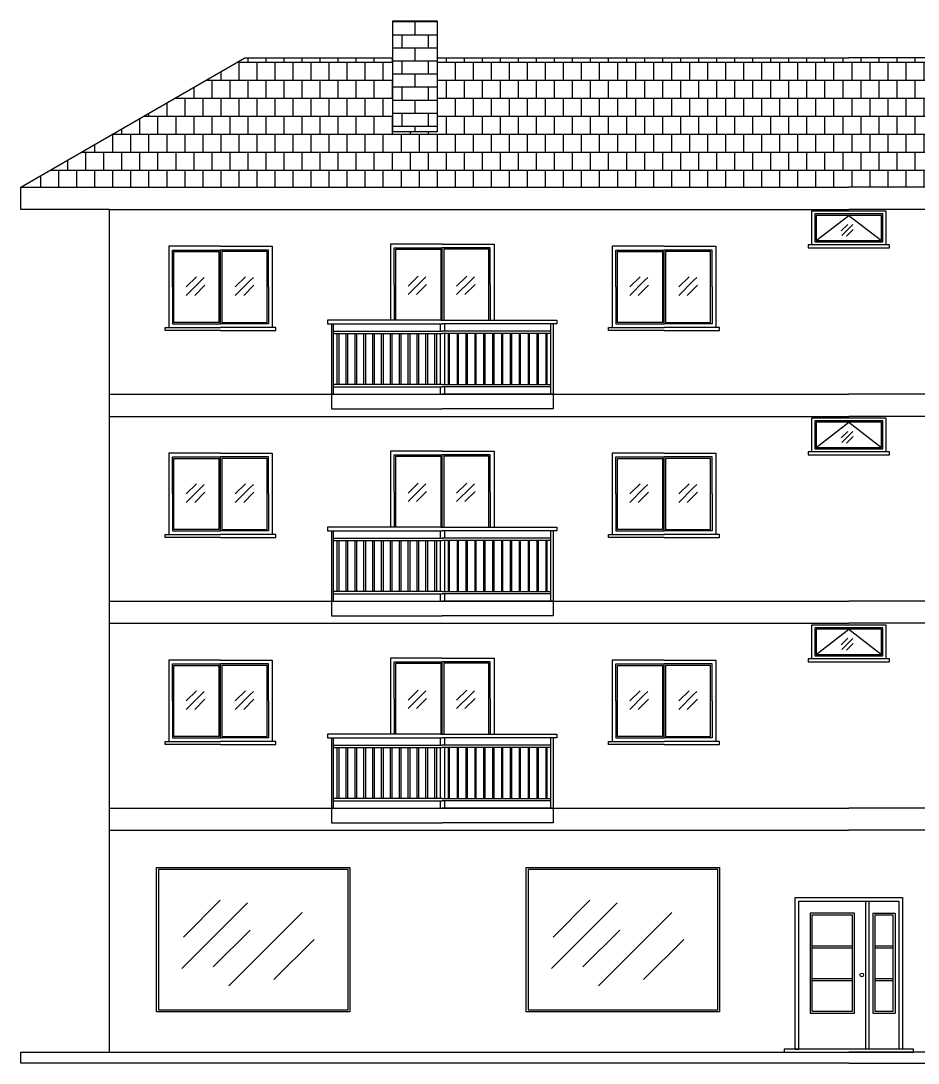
# Model space of a CAD drawing. Header units: millimetres. Extents: x -905 to 1335, y 182 to 1592.
# Drawn here: x -905 to 309, y 182 to 1592 of the extents above; entities that cross this region are included whole.
import ezdxf

# ---------------------------------------------------------------- set-up
doc = ezdxf.new("R2010")
doc.units = ezdxf.units.MM

msp = doc.modelspace()

# ---------------------------------------------------------------- hatches: boundary and pattern name
h = msp.add_hatch()
h.set_pattern_fill('AR-B816', color=256, scale=0.087)
h.paths.add_polyline_path([(-341.7, 1542.1), (-341.7, 1592.1), (-401.7, 1592.1), (-401.7, 1542.1), (-401.7, 1442.1), (-341.7, 1442.1)])
h.paths.add_polyline_path([(832.1, 1592.1), (772.1, 1592.1), (772.1, 1542.1), (772.1, 1442.1), (832.1, 1442.1), (832.1, 1542.1)])
h = msp.add_hatch()
h.set_pattern_fill('AR-B88', color=256, scale=0.12)
h.paths.add_polyline_path([(1032.1, 1542.1), (832.1, 1542.1), (832.1, 1442.1), (772.1, 1442.1), (772.1, 1542.1), (215.2, 1542.1), (-341.7, 1542.1), (-341.7, 1442.1), (-401.7, 1442.1), (-401.7, 1542.1), (-601.7, 1542.1), (-904.8, 1367.1), (215.2, 1367.1), (1335.2, 1367.1)])

# ---------------------------------------------------------------- linework, layer by layer
for p, q in [((-401.7, 1542.1), (-401.7, 1592.1)), ((-401.7, 1592.1), (-341.7, 1592.1)), ((-341.7, 1592.1), (-341.7, 1542.1)), ((-904.8, 1367.1), (-601.7, 1542.1)), ((-601.7, 1542.1), (-401.7, 1542.1)), ((-401.7, 1442.1), (-401.7, 1542.1)), ((-341.7, 1542.1), (-341.7, 1442.1)), ((-341.7, 1542.1), (215.2, 1542.1)), ((772.1, 1542.1), (215.2, 1542.1)), ((-341.7, 1442.1), (-401.7, 1442.1)), ((-904.8, 1337.1), (-904.8, 1367.1)), ((-904.8, 1367.1), (215.2, 1367.1)), ((1335.2, 1367.1), (215.2, 1367.1)), ((-784.8, 1337.1), (-904.8, 1337.1)), ((-784.8, 1087.1), (-784.8, 1337.1)), ((-784.8, 1337.1), (215.2, 1337.1)), ((165.2, 1335), (265.2, 1335)), ((165.2, 1289), (165.2, 1335)), ((215.2, 1331), (169.2, 1331)), ((169.2, 1331), (169.2, 1293)), ((215.2, 1329), (171.2, 1329)), ((171.2, 1329), (171.2, 1295)), ((171.2, 1295), (215.2, 1329)), ((1215.2, 1337.1), (215.2, 1337.1)), ((261.2, 1331), (215.2, 1331)), ((259.2, 1329), (215.2, 1329)), ((215.2, 1329), (259.2, 1295)), ((259.2, 1295), (259.2, 1329)), ((261.2, 1293), (261.2, 1331)), ((265.2, 1335), (265.2, 1289)), ((205, 1308), (213.8, 1316.8)), ((217.4, 1313.3), (205.9, 1301.8)), ((217.4, 1313.3), (220.7, 1316.6)), ((220.9, 1309.7), (212.1, 1300.9)), ((-634.8, 1287.1), (-704.8, 1287.1)), ((-704.8, 1287.1), (-704.8, 1177.1)), ((-634.8, 1287.1), (-564.8, 1287.1)), ((-564.8, 1287.1), (-564.8, 1177.1)), ((-334.8, 1290.1), (-404.8, 1290.1)), ((-404.8, 1290.1), (-404.8, 1187.1)), ((-399.8, 1235.1), (-399.8, 1285.1)), ((-399.8, 1285.1), (-334.8, 1285.1)), ((-397.8, 1235.1), (-397.8, 1283.1)), ((-397.8, 1283.1), (-336.8, 1283.1)), ((-336.8, 1283.1), (-336.8, 1187.1)), ((-334.8, 1290.1), (-264.8, 1290.1)), ((-334.8, 1187.1), (-334.8, 1285.1)), ((-334.8, 1187.1), (-334.8, 1285.1)), ((-334.8, 1187.1), (-334.8, 1285.1)), ((-269.8, 1285.1), (-334.8, 1285.1)), ((-334.8, 1187.1), (-334.8, 1285.1)), ((-271.8, 1283.1), (-332.8, 1283.1)), ((-332.8, 1283.1), (-332.8, 1187.1)), ((-271.8, 1235.1), (-271.8, 1283.1)), ((-269.8, 1235.1), (-269.8, 1285.1)), ((-264.8, 1290.1), (-264.8, 1187.1)), ((-34.8, 1287.1), (-104.8, 1287.1)), ((-104.8, 1287.1), (-104.8, 1177.1)), ((-34.8, 1287.1), (35.2, 1287.1)), ((35.2, 1287.1), (35.2, 1177.1)), ((165.2, 1289), (160.2, 1289)), ((160.2, 1289), (160.2, 1285)), ((160.2, 1285), (270.2, 1285)), ((265.2, 1289), (165.2, 1289)), ((169.2, 1293), (261.2, 1293)), ((171.2, 1295), (259.2, 1295)), ((270.2, 1289), (265.2, 1289)), ((270.2, 1285), (270.2, 1289)), ((-699.8, 1232.1), (-699.8, 1282.1)), ((-699.8, 1282.1), (-634.8, 1282.1)), ((-697.8, 1232.1), (-697.8, 1280.1)), ((-697.8, 1280.1), (-636.8, 1280.1)), ((-636.8, 1280.1), (-636.8, 1184.1)), ((-634.8, 1182.1), (-634.8, 1282.1)), ((-634.8, 1182.1), (-634.8, 1282.1)), ((-569.8, 1282.1), (-634.8, 1282.1)), ((-571.8, 1280.1), (-632.8, 1280.1)), ((-632.8, 1280.1), (-632.8, 1184.1)), ((-571.8, 1232.1), (-571.8, 1280.1)), ((-569.8, 1232.1), (-569.8, 1282.1)), ((-99.8, 1232.1), (-99.8, 1282.1)), ((-99.8, 1282.1), (-34.8, 1282.1)), ((-97.8, 1232.1), (-97.8, 1280.1)), ((-97.8, 1280.1), (-36.8, 1280.1)), ((-36.8, 1280.1), (-36.8, 1184.1)), ((-34.8, 1182.1), (-34.8, 1282.1)), ((-34.8, 1182.1), (-34.8, 1282.1)), ((30.2, 1282.1), (-34.8, 1282.1)), ((28.2, 1280.1), (-32.8, 1280.1)), ((-32.8, 1280.1), (-32.8, 1184.1)), ((28.2, 1232.1), (28.2, 1280.1)), ((30.2, 1232.1), (30.2, 1282.1)), ((-681, 1232.1), (-667.2, 1245.9)), ((-661.5, 1240.2), (-656.7, 1245.1)), ((-614.7, 1232.1), (-600.8, 1245.9)), ((-595.2, 1240.2), (-590.3, 1245.1)), ((-381.1, 1233), (-367.3, 1246.9)), ((-361.6, 1241.2), (-381.1, 1221.7)), ((-361.6, 1241.2), (-356.8, 1246)), ((-315.4, 1233), (-301.6, 1246.9)), ((-295.9, 1241.2), (-315.4, 1221.7)), ((-295.9, 1241.2), (-291.1, 1246)), ((-81, 1232.1), (-67.2, 1245.9)), ((-61.5, 1240.2), (-56.7, 1245.1)), ((-14.7, 1232.1), (-0.8, 1245.9)), ((4.8, 1240.2), (9.7, 1245.1)), ((-699.8, 1232.1), (-699.8, 1182.1)), ((-697.8, 1184.1), (-697.8, 1232.1)), ((-661.5, 1240.2), (-681, 1220.7)), ((-655.8, 1234.6), (-669.7, 1220.7)), ((-595.2, 1240.2), (-614.7, 1220.7)), ((-589.5, 1234.6), (-603.4, 1220.7)), ((-571.8, 1184.1), (-571.8, 1232.1)), ((-569.8, 1232.1), (-569.8, 1182.1)), ((-399.8, 1235.1), (-399.8, 1187.1)), ((-397.8, 1187.1), (-397.8, 1235.1)), ((-355.9, 1235.5), (-369.8, 1221.7)), ((-290.2, 1235.5), (-304.1, 1221.7)), ((-271.8, 1187.1), (-271.8, 1235.1)), ((-269.8, 1235.1), (-269.8, 1187.1)), ((-99.8, 1232.1), (-99.8, 1182.1)), ((-97.8, 1184.1), (-97.8, 1232.1)), ((-61.5, 1240.2), (-81, 1220.7)), ((-55.8, 1234.6), (-69.7, 1220.7)), ((4.8, 1240.2), (-14.7, 1220.7)), ((10.5, 1234.6), (-3.4, 1220.7)), ((28.2, 1184.1), (28.2, 1232.1)), ((30.2, 1232.1), (30.2, 1182.1)), ((-339.8, 1187.1), (-489.8, 1187.1)), ((-489.8, 1187.1), (-489.8, 1182.1)), ((-336.8, 1187.1), (-397.8, 1187.1)), ((-336.8, 1187.1), (-332.8, 1187.1)), ((-332.8, 1187.1), (-271.8, 1187.1)), ((-329.8, 1187.1), (-179.8, 1187.1)), ((-179.8, 1187.1), (-179.8, 1182.1)), ((-709.8, 1173.1), (-709.8, 1177.1)), ((-709.8, 1177.1), (-634.8, 1177.1)), ((-634.8, 1173.1), (-709.8, 1173.1)), ((-699.8, 1182.1), (-634.8, 1182.1)), ((-636.8, 1184.1), (-697.8, 1184.1)), ((-569.8, 1182.1), (-634.8, 1182.1)), ((-559.8, 1177.1), (-634.8, 1177.1)), ((-634.8, 1173.1), (-559.8, 1173.1)), ((-632.8, 1184.1), (-571.8, 1184.1)), ((-559.8, 1173.1), (-559.8, 1177.1)), ((-489.8, 1182.1), (-334.8, 1182.1)), ((-484.8, 1182.1), (-484.8, 1087.1)), ((-481.8, 1087.1), (-481.8, 1182.1)), ((-481.8, 1172.1), (-334.8, 1172.1)), ((-337.8, 1182.1), (-337.8, 1172.1)), ((-179.8, 1182.1), (-334.8, 1182.1)), ((-187.8, 1172.1), (-334.8, 1172.1)), ((-331.8, 1182.1), (-331.8, 1172.1)), ((-187.8, 1087.1), (-187.8, 1182.1)), ((-184.8, 1182.1), (-184.8, 1087.1)), ((-109.8, 1173.1), (-109.8, 1177.1)), ((-109.8, 1177.1), (-34.8, 1177.1)), ((-34.8, 1173.1), (-109.8, 1173.1)), ((-99.8, 1182.1), (-34.8, 1182.1)), ((-36.8, 1184.1), (-97.8, 1184.1)), ((30.2, 1182.1), (-34.8, 1182.1)), ((40.2, 1177.1), (-34.8, 1177.1)), ((-34.8, 1173.1), (40.2, 1173.1)), ((-32.8, 1184.1), (28.2, 1184.1)), ((40.2, 1173.1), (40.2, 1177.1)), ((-481.8, 1169.1), (-334.8, 1169.1)), ((-476.8, 1100.1), (-476.8, 1169.1)), ((-474.8, 1169.1), (-474.8, 1100.1)), ((-464.8, 1100.1), (-464.8, 1169.1)), ((-462.8, 1169.1), (-462.8, 1100.1)), ((-452.8, 1100.1), (-452.8, 1169.1)), ((-450.8, 1169.1), (-450.8, 1100.1)), ((-440.8, 1100.1), (-440.8, 1169.1)), ((-438.8, 1169.1), (-438.8, 1100.1)), ((-428.8, 1100.1), (-428.8, 1169.1)), ((-426.8, 1169.1), (-426.8, 1100.1)), ((-416.8, 1100.1), (-416.8, 1169.1)), ((-414.8, 1169.1), (-414.8, 1100.1)), ((-404.8, 1100.1), (-404.8, 1169.1)), ((-402.8, 1169.1), (-402.8, 1100.1)), ((-392.8, 1100.1), (-392.8, 1169.1)), ((-390.8, 1169.1), (-390.8, 1100.1)), ((-380.8, 1100.1), (-380.8, 1169.1)), ((-378.8, 1169.1), (-378.8, 1100.1)), ((-368.8, 1100.1), (-368.8, 1169.1)), ((-366.8, 1169.1), (-366.8, 1100.1)), ((-356.8, 1100.1), (-356.8, 1169.1)), ((-354.8, 1169.1), (-354.8, 1100.1)), ((-344.8, 1100.1), (-344.8, 1169.1)), ((-342.8, 1169.1), (-342.8, 1100.1)), ((-342.8, 1169.1), (-342.8, 1100.1)), ((-337.8, 1169.1), (-337.8, 1100.1)), ((-187.8, 1169.1), (-334.8, 1169.1)), ((-331.8, 1169.1), (-331.8, 1100.1)), ((-326.8, 1169.1), (-326.8, 1100.1)), ((-326.8, 1169.1), (-326.8, 1100.1)), ((-324.8, 1100.1), (-324.8, 1169.1)), ((-314.8, 1169.1), (-314.8, 1100.1)), ((-312.8, 1100.1), (-312.8, 1169.1)), ((-302.8, 1169.1), (-302.8, 1100.1)), ((-300.8, 1100.1), (-300.8, 1169.1)), ((-290.8, 1169.1), (-290.8, 1100.1)), ((-288.8, 1100.1), (-288.8, 1169.1)), ((-278.8, 1169.1), (-278.8, 1100.1)), ((-276.8, 1100.1), (-276.8, 1169.1)), ((-266.8, 1169.1), (-266.8, 1100.1)), ((-264.8, 1100.1), (-264.8, 1169.1)), ((-254.8, 1169.1), (-254.8, 1100.1)), ((-252.8, 1100.1), (-252.8, 1169.1)), ((-242.8, 1169.1), (-242.8, 1100.1)), ((-240.8, 1100.1), (-240.8, 1169.1)), ((-230.8, 1169.1), (-230.8, 1100.1)), ((-228.8, 1100.1), (-228.8, 1169.1)), ((-218.8, 1169.1), (-218.8, 1100.1)), ((-216.8, 1100.1), (-216.8, 1169.1)), ((-206.8, 1169.1), (-206.8, 1100.1)), ((-204.8, 1100.1), (-204.8, 1169.1)), ((-194.8, 1169.1), (-194.8, 1100.1)), ((-192.8, 1100.1), (-192.8, 1169.1)), ((-334.8, 1100.1), (-481.8, 1100.1)), ((-334.8, 1100.1), (-187.8, 1100.1)), ((-784.8, 1057.1), (-784.8, 1087.1)), ((-784.8, 1087.1), (215.2, 1087.1)), ((-784.8, 1087.1), (215.2, 1087.1)), ((-634.8, 1087.1), (-334.8, 1087.1)), ((-484.8, 1087.1), (-481.8, 1087.1)), ((-484.8, 1087.1), (-484.8, 1067.1)), ((-481.8, 1097.1), (-334.8, 1097.1)), ((-481.8, 1087.1), (-334.8, 1087.1)), ((-337.8, 1097.1), (-337.8, 1087.1)), ((-187.8, 1097.1), (-334.8, 1097.1)), ((-187.8, 1087.1), (-334.8, 1087.1)), ((-331.8, 1097.1), (-331.8, 1087.1)), ((-184.8, 1087.1), (-187.8, 1087.1)), ((-184.8, 1087.1), (-184.8, 1067.1)), ((1215.2, 1087.1), (215.2, 1087.1)), ((-484.8, 1067.1), (-334.8, 1067.1)), ((-184.8, 1067.1), (-334.8, 1067.1)), ((-784.8, 807.1), (-784.8, 1057.1)), ((-784.8, 1057.1), (215.2, 1057.1)), ((165.2, 1055), (265.2, 1055)), ((165.2, 1009), (165.2, 1055)), ((215.2, 1051), (169.2, 1051)), ((169.2, 1051), (169.2, 1013)), ((215.2, 1049), (171.2, 1049)), ((171.2, 1049), (171.2, 1015)), ((171.2, 1015), (215.2, 1049)), ((1215.2, 1057.1), (215.2, 1057.1)), ((261.2, 1051), (215.2, 1051)), ((259.2, 1049), (215.2, 1049)), ((215.2, 1049), (259.2, 1015)), ((259.2, 1015), (259.2, 1049)), ((261.2, 1013), (261.2, 1051)), ((265.2, 1055), (265.2, 1009)), ((205, 1028), (213.8, 1036.8)), ((217.4, 1033.3), (205.9, 1021.8)), ((220.9, 1029.7), (212.1, 1020.9)), ((217.4, 1033.3), (220.7, 1036.6)), ((-634.8, 1007.1), (-704.8, 1007.1)), ((-704.8, 1007.1), (-704.8, 897.1)), ((-699.8, 952.1), (-699.8, 1002.1)), ((-699.8, 1002.1), (-634.8, 1002.1)), ((-634.8, 1007.1), (-564.8, 1007.1)), ((-634.8, 902.1), (-634.8, 1002.1)), ((-634.8, 902.1), (-634.8, 1002.1)), ((-569.8, 1002.1), (-634.8, 1002.1)), ((-569.8, 952.1), (-569.8, 1002.1)), ((-564.8, 1007.1), (-564.8, 897.1)), ((-334.8, 1010.1), (-404.8, 1010.1)), ((-404.8, 1010.1), (-404.8, 907.1)), ((-399.8, 955.1), (-399.8, 1005.1)), ((-399.8, 1005.1), (-334.8, 1005.1)), ((-397.8, 955.1), (-397.8, 1003.1)), ((-397.8, 1003.1), (-336.8, 1003.1)), ((-336.8, 1003.1), (-336.8, 907.1)), ((-334.8, 1010.1), (-264.8, 1010.1)), ((-334.8, 907.1), (-334.8, 1005.1)), ((-334.8, 907.1), (-334.8, 1005.1)), ((-334.8, 907.1), (-334.8, 1005.1)), ((-269.8, 1005.1), (-334.8, 1005.1)), ((-334.8, 907.1), (-334.8, 1005.1)), ((-271.8, 1003.1), (-332.8, 1003.1)), ((-332.8, 1003.1), (-332.8, 907.1)), ((-271.8, 955.1), (-271.8, 1003.1)), ((-269.8, 955.1), (-269.8, 1005.1)), ((-264.8, 1010.1), (-264.8, 907.1)), ((-34.8, 1007.1), (-104.8, 1007.1)), ((-104.8, 1007.1), (-104.8, 897.1)), ((-99.8, 952.1), (-99.8, 1002.1)), ((-99.8, 1002.1), (-34.8, 1002.1)), ((-34.8, 1007.1), (35.2, 1007.1)), ((-34.8, 902.1), (-34.8, 1002.1)), ((-34.8, 902.1), (-34.8, 1002.1)), ((30.2, 1002.1), (-34.8, 1002.1)), ((30.2, 952.1), (30.2, 1002.1)), ((35.2, 1007.1), (35.2, 897.1)), ((165.2, 1009), (160.2, 1009)), ((160.2, 1009), (160.2, 1005)), ((160.2, 1005), (270.2, 1005)), ((265.2, 1009), (165.2, 1009)), ((169.2, 1013), (261.2, 1013)), ((171.2, 1015), (259.2, 1015)), ((270.2, 1009), (265.2, 1009)), ((270.2, 1005), (270.2, 1009)), ((-697.8, 952.1), (-697.8, 1000.1)), ((-697.8, 1000.1), (-636.8, 1000.1)), ((-636.8, 1000.1), (-636.8, 904.1)), ((-571.8, 1000.1), (-632.8, 1000.1)), ((-632.8, 1000.1), (-632.8, 904.1)), ((-571.8, 952.1), (-571.8, 1000.1)), ((-97.8, 952.1), (-97.8, 1000.1)), ((-97.8, 1000.1), (-36.8, 1000.1)), ((-36.8, 1000.1), (-36.8, 904.1)), ((28.2, 1000.1), (-32.8, 1000.1)), ((-32.8, 1000.1), (-32.8, 904.1)), ((28.2, 952.1), (28.2, 1000.1)), ((-681, 952.1), (-667.2, 965.9)), ((-661.5, 960.2), (-681, 940.7)), ((-661.5, 960.2), (-656.7, 965.1)), ((-614.7, 952.1), (-600.8, 965.9)), ((-595.2, 960.2), (-614.7, 940.7)), ((-595.2, 960.2), (-590.3, 965.1)), ((-381.1, 953), (-367.3, 966.9)), ((-361.6, 961.2), (-381.1, 941.7)), ((-361.6, 961.2), (-356.8, 966)), ((-315.4, 953), (-301.6, 966.9)), ((-295.9, 961.2), (-315.4, 941.7)), ((-295.9, 961.2), (-291.1, 966)), ((-81, 952.1), (-67.2, 965.9)), ((-61.5, 960.2), (-81, 940.7)), ((-61.5, 960.2), (-56.7, 965.1)), ((-14.7, 952.1), (-0.8, 965.9)), ((4.8, 960.2), (-14.7, 940.7)), ((4.8, 960.2), (9.7, 965.1)), ((-699.8, 952.1), (-699.8, 902.1)), ((-697.8, 904.1), (-697.8, 952.1)), ((-655.8, 954.6), (-669.7, 940.7)), ((-589.5, 954.6), (-603.4, 940.7)), ((-571.8, 904.1), (-571.8, 952.1)), ((-569.8, 952.1), (-569.8, 902.1)), ((-399.8, 955.1), (-399.8, 907.1)), ((-397.8, 907.1), (-397.8, 955.1)), ((-355.9, 955.5), (-369.8, 941.7)), ((-290.2, 955.5), (-304.1, 941.7)), ((-271.8, 907.1), (-271.8, 955.1)), ((-269.8, 955.1), (-269.8, 907.1)), ((-99.8, 952.1), (-99.8, 902.1)), ((-97.8, 904.1), (-97.8, 952.1)), ((-55.8, 954.6), (-69.7, 940.7)), ((10.5, 954.6), (-3.4, 940.7)), ((28.2, 904.1), (28.2, 952.1)), ((30.2, 952.1), (30.2, 902.1)), ((-636.8, 904.1), (-697.8, 904.1)), ((-632.8, 904.1), (-571.8, 904.1)), ((-339.8, 907.1), (-489.8, 907.1)), ((-489.8, 907.1), (-489.8, 902.1)), ((-336.8, 907.1), (-397.8, 907.1)), ((-336.8, 907.1), (-332.8, 907.1)), ((-332.8, 907.1), (-271.8, 907.1)), ((-329.8, 907.1), (-179.8, 907.1)), ((-179.8, 907.1), (-179.8, 902.1)), ((-36.8, 904.1), (-97.8, 904.1)), ((-32.8, 904.1), (28.2, 904.1)), ((-709.8, 893.1), (-709.8, 897.1)), ((-709.8, 897.1), (-634.8, 897.1)), ((-634.8, 893.1), (-709.8, 893.1)), ((-699.8, 902.1), (-634.8, 902.1)), ((-569.8, 902.1), (-634.8, 902.1)), ((-559.8, 897.1), (-634.8, 897.1)), ((-634.8, 893.1), (-559.8, 893.1)), ((-559.8, 893.1), (-559.8, 897.1)), ((-489.8, 902.1), (-334.8, 902.1)), ((-484.8, 902.1), (-484.8, 807.1)), ((-481.8, 807.1), (-481.8, 902.1)), ((-481.8, 892.1), (-334.8, 892.1)), ((-481.8, 889.1), (-334.8, 889.1)), ((-476.8, 820.1), (-476.8, 889.1)), ((-474.8, 889.1), (-474.8, 820.1)), ((-464.8, 820.1), (-464.8, 889.1)), ((-462.8, 889.1), (-462.8, 820.1)), ((-452.8, 820.1), (-452.8, 889.1)), ((-450.8, 889.1), (-450.8, 820.1)), ((-440.8, 820.1), (-440.8, 889.1)), ((-438.8, 889.1), (-438.8, 820.1)), ((-428.8, 820.1), (-428.8, 889.1)), ((-426.8, 889.1), (-426.8, 820.1)), ((-416.8, 820.1), (-416.8, 889.1)), ((-414.8, 889.1), (-414.8, 820.1)), ((-404.8, 820.1), (-404.8, 889.1)), ((-402.8, 889.1), (-402.8, 820.1)), ((-392.8, 820.1), (-392.8, 889.1)), ((-390.8, 889.1), (-390.8, 820.1)), ((-380.8, 820.1), (-380.8, 889.1)), ((-378.8, 889.1), (-378.8, 820.1)), ((-368.8, 820.1), (-368.8, 889.1)), ((-366.8, 889.1), (-366.8, 820.1)), ((-356.8, 820.1), (-356.8, 889.1)), ((-354.8, 889.1), (-354.8, 820.1)), ((-344.8, 820.1), (-344.8, 889.1)), ((-342.8, 889.1), (-342.8, 820.1)), ((-342.8, 889.1), (-342.8, 820.1)), ((-337.8, 902.1), (-337.8, 892.1)), ((-337.8, 889.1), (-337.8, 820.1)), ((-179.8, 902.1), (-334.8, 902.1)), ((-187.8, 892.1), (-334.8, 892.1)), ((-187.8, 889.1), (-334.8, 889.1)), ((-331.8, 902.1), (-331.8, 892.1)), ((-331.8, 889.1), (-331.8, 820.1)), ((-326.8, 889.1), (-326.8, 820.1)), ((-326.8, 889.1), (-326.8, 820.1)), ((-324.8, 820.1), (-324.8, 889.1)), ((-314.8, 889.1), (-314.8, 820.1)), ((-312.8, 820.1), (-312.8, 889.1)), ((-302.8, 889.1), (-302.8, 820.1)), ((-300.8, 820.1), (-300.8, 889.1)), ((-290.8, 889.1), (-290.8, 820.1)), ((-288.8, 820.1), (-288.8, 889.1)), ((-278.8, 889.1), (-278.8, 820.1)), ((-276.8, 820.1), (-276.8, 889.1)), ((-266.8, 889.1), (-266.8, 820.1)), ((-264.8, 820.1), (-264.8, 889.1)), ((-254.8, 889.1), (-254.8, 820.1)), ((-252.8, 820.1), (-252.8, 889.1)), ((-242.8, 889.1), (-242.8, 820.1)), ((-240.8, 820.1), (-240.8, 889.1)), ((-230.8, 889.1), (-230.8, 820.1)), ((-228.8, 820.1), (-228.8, 889.1)), ((-218.8, 889.1), (-218.8, 820.1)), ((-216.8, 820.1), (-216.8, 889.1)), ((-206.8, 889.1), (-206.8, 820.1)), ((-204.8, 820.1), (-204.8, 889.1)), ((-194.8, 889.1), (-194.8, 820.1)), ((-192.8, 820.1), (-192.8, 889.1)), ((-187.8, 807.1), (-187.8, 902.1)), ((-184.8, 902.1), (-184.8, 807.1)), ((-109.8, 893.1), (-109.8, 897.1)), ((-109.8, 897.1), (-34.8, 897.1)), ((-34.8, 893.1), (-109.8, 893.1)), ((-99.8, 902.1), (-34.8, 902.1)), ((30.2, 902.1), (-34.8, 902.1)), ((40.2, 897.1), (-34.8, 897.1)), ((-34.8, 893.1), (40.2, 893.1)), ((40.2, 893.1), (40.2, 897.1)), ((-334.8, 820.1), (-481.8, 820.1)), ((-334.8, 820.1), (-187.8, 820.1)), ((-784.8, 777.1), (-784.8, 807.1)), ((-784.8, 807.1), (215.2, 807.1)), ((-784.8, 807.1), (215.2, 807.1)), ((-634.8, 807.1), (-334.8, 807.1)), ((-484.8, 807.1), (-481.8, 807.1)), ((-484.8, 807.1), (-484.8, 787.1)), ((-481.8, 817.1), (-334.8, 817.1)), ((-481.8, 807.1), (-334.8, 807.1)), ((-337.8, 817.1), (-337.8, 807.1)), ((-187.8, 817.1), (-334.8, 817.1)), ((-187.8, 807.1), (-334.8, 807.1)), ((-331.8, 817.1), (-331.8, 807.1)), ((-184.8, 807.1), (-187.8, 807.1)), ((-184.8, 807.1), (-184.8, 787.1)), ((1215.2, 807.1), (215.2, 807.1)), ((-784.8, 527.1), (-784.8, 777.1)), ((-784.8, 777.1), (215.2, 777.1)), ((-484.8, 787.1), (-334.8, 787.1)), ((-184.8, 787.1), (-334.8, 787.1)), ((1215.2, 777.1), (215.2, 777.1)), ((165.2, 775), (265.2, 775)), ((165.2, 729), (165.2, 775)), ((215.2, 771), (169.2, 771)), ((169.2, 771), (169.2, 733)), ((215.2, 769), (171.2, 769)), ((171.2, 769), (171.2, 735)), ((171.2, 735), (215.2, 769)), ((261.2, 771), (215.2, 771)), ((259.2, 769), (215.2, 769)), ((215.2, 769), (259.2, 735)), ((259.2, 735), (259.2, 769)), ((261.2, 733), (261.2, 771)), ((265.2, 775), (265.2, 729)), ((205, 748), (213.8, 756.8)), ((217.4, 753.3), (205.9, 741.8)), ((220.9, 749.7), (212.1, 740.9)), ((217.4, 753.3), (220.7, 756.6)), ((171.2, 735), (259.2, 735)), ((-634.8, 727.1), (-704.8, 727.1)), ((-704.8, 727.1), (-704.8, 617.1)), ((-699.8, 672.1), (-699.8, 722.1)), ((-699.8, 722.1), (-634.8, 722.1)), ((-697.8, 672.1), (-697.8, 720.1)), ((-697.8, 720.1), (-636.8, 720.1)), ((-636.8, 720.1), (-636.8, 624.1)), ((-634.8, 727.1), (-564.8, 727.1)), ((-634.8, 622.1), (-634.8, 722.1)), ((-634.8, 622.1), (-634.8, 722.1)), ((-569.8, 722.1), (-634.8, 722.1)), ((-571.8, 720.1), (-632.8, 720.1)), ((-632.8, 720.1), (-632.8, 624.1)), ((-571.8, 672.1), (-571.8, 720.1)), ((-569.8, 672.1), (-569.8, 722.1)), ((-564.8, 727.1), (-564.8, 617.1)), ((-334.8, 730.1), (-404.8, 730.1)), ((-404.8, 730.1), (-404.8, 627.1)), ((-399.8, 675.1), (-399.8, 725.1)), ((-399.8, 725.1), (-334.8, 725.1)), ((-397.8, 675.1), (-397.8, 723.1)), ((-397.8, 723.1), (-336.8, 723.1)), ((-336.8, 723.1), (-336.8, 627.1)), ((-334.8, 730.1), (-264.8, 730.1)), ((-334.8, 627.1), (-334.8, 725.1)), ((-334.8, 627.1), (-334.8, 725.1)), ((-334.8, 627.1), (-334.8, 725.1)), ((-269.8, 725.1), (-334.8, 725.1)), ((-334.8, 627.1), (-334.8, 725.1)), ((-271.8, 723.1), (-332.8, 723.1)), ((-332.8, 723.1), (-332.8, 627.1)), ((-271.8, 675.1), (-271.8, 723.1)), ((-269.8, 675.1), (-269.8, 725.1)), ((-264.8, 730.1), (-264.8, 627.1)), ((-34.8, 727.1), (-104.8, 727.1)), ((-104.8, 727.1), (-104.8, 617.1)), ((-99.8, 672.1), (-99.8, 722.1)), ((-99.8, 722.1), (-34.8, 722.1)), ((-97.8, 672.1), (-97.8, 720.1)), ((-97.8, 720.1), (-36.8, 720.1)), ((-36.8, 720.1), (-36.8, 624.1)), ((-34.8, 727.1), (35.2, 727.1)), ((-34.8, 622.1), (-34.8, 722.1)), ((-34.8, 622.1), (-34.8, 722.1)), ((30.2, 722.1), (-34.8, 722.1)), ((28.2, 720.1), (-32.8, 720.1)), ((-32.8, 720.1), (-32.8, 624.1)), ((28.2, 672.1), (28.2, 720.1)), ((30.2, 672.1), (30.2, 722.1)), ((35.2, 727.1), (35.2, 617.1)), ((165.2, 729), (160.2, 729)), ((160.2, 729), (160.2, 725)), ((160.2, 725), (270.2, 725)), ((265.2, 729), (165.2, 729)), ((169.2, 733), (261.2, 733)), ((270.2, 729), (265.2, 729)), ((270.2, 725), (270.2, 729)), ((-681, 672.1), (-667.2, 685.9)), ((-661.5, 680.2), (-681, 660.7)), ((-661.5, 680.2), (-656.7, 685.1)), ((-614.7, 672.1), (-600.8, 685.9)), ((-595.2, 680.2), (-614.7, 660.7)), ((-595.2, 680.2), (-590.3, 685.1)), ((-381.1, 673), (-367.3, 686.9)), ((-361.6, 681.2), (-381.1, 661.7)), ((-361.6, 681.2), (-356.8, 686)), ((-315.4, 673), (-301.6, 686.9)), ((-295.9, 681.2), (-315.4, 661.7)), ((-295.9, 681.2), (-291.1, 686)), ((-81, 672.1), (-67.2, 685.9)), ((-61.5, 680.2), (-81, 660.7)), ((-61.5, 680.2), (-56.7, 685.1)), ((-14.7, 672.1), (-0.8, 685.9)), ((4.8, 680.2), (-14.7, 660.7)), ((4.8, 680.2), (9.7, 685.1)), ((-699.8, 672.1), (-699.8, 622.1)), ((-697.8, 624.1), (-697.8, 672.1)), ((-655.8, 674.6), (-669.7, 660.7)), ((-589.5, 674.6), (-603.4, 660.7)), ((-571.8, 624.1), (-571.8, 672.1)), ((-569.8, 672.1), (-569.8, 622.1)), ((-399.8, 675.1), (-399.8, 627.1)), ((-397.8, 627.1), (-397.8, 675.1)), ((-355.9, 675.5), (-369.8, 661.7)), ((-290.2, 675.5), (-304.1, 661.7)), ((-271.8, 627.1), (-271.8, 675.1)), ((-269.8, 675.1), (-269.8, 627.1)), ((-99.8, 672.1), (-99.8, 622.1)), ((-97.8, 624.1), (-97.8, 672.1)), ((-55.8, 674.6), (-69.7, 660.7)), ((10.5, 674.6), (-3.4, 660.7)), ((28.2, 624.1), (28.2, 672.1)), ((30.2, 672.1), (30.2, 622.1)), ((-699.8, 622.1), (-634.8, 622.1)), ((-636.8, 624.1), (-697.8, 624.1)), ((-569.8, 622.1), (-634.8, 622.1)), ((-632.8, 624.1), (-571.8, 624.1)), ((-339.8, 627.1), (-489.8, 627.1)), ((-489.8, 627.1), (-489.8, 622.1)), ((-489.8, 622.1), (-334.8, 622.1)), ((-484.8, 622.1), (-484.8, 527.1)), ((-481.8, 527.1), (-481.8, 622.1)), ((-336.8, 627.1), (-397.8, 627.1)), ((-337.8, 622.1), (-337.8, 612.1)), ((-336.8, 627.1), (-332.8, 627.1)), ((-179.8, 622.1), (-334.8, 622.1)), ((-332.8, 627.1), (-271.8, 627.1)), ((-331.8, 622.1), (-331.8, 612.1)), ((-329.8, 627.1), (-179.8, 627.1)), ((-187.8, 527.1), (-187.8, 622.1)), ((-184.8, 622.1), (-184.8, 527.1)), ((-179.8, 627.1), (-179.8, 622.1)), ((-99.8, 622.1), (-34.8, 622.1)), ((-36.8, 624.1), (-97.8, 624.1)), ((30.2, 622.1), (-34.8, 622.1)), ((-32.8, 624.1), (28.2, 624.1)), ((-709.8, 613.1), (-709.8, 617.1)), ((-709.8, 617.1), (-634.8, 617.1)), ((-634.8, 613.1), (-709.8, 613.1)), ((-559.8, 617.1), (-634.8, 617.1)), ((-634.8, 613.1), (-559.8, 613.1)), ((-559.8, 613.1), (-559.8, 617.1)), ((-481.8, 612.1), (-334.8, 612.1)), ((-481.8, 609.1), (-334.8, 609.1)), ((-476.8, 540.1), (-476.8, 609.1)), ((-474.8, 609.1), (-474.8, 540.1)), ((-464.8, 540.1), (-464.8, 609.1)), ((-462.8, 609.1), (-462.8, 540.1)), ((-452.8, 540.1), (-452.8, 609.1)), ((-450.8, 609.1), (-450.8, 540.1)), ((-440.8, 540.1), (-440.8, 609.1)), ((-438.8, 609.1), (-438.8, 540.1)), ((-428.8, 540.1), (-428.8, 609.1)), ((-426.8, 609.1), (-426.8, 540.1)), ((-416.8, 540.1), (-416.8, 609.1)), ((-414.8, 609.1), (-414.8, 540.1)), ((-404.8, 540.1), (-404.8, 609.1)), ((-402.8, 609.1), (-402.8, 540.1)), ((-392.8, 540.1), (-392.8, 609.1)), ((-390.8, 609.1), (-390.8, 540.1)), ((-380.8, 540.1), (-380.8, 609.1)), ((-378.8, 609.1), (-378.8, 540.1)), ((-368.8, 540.1), (-368.8, 609.1)), ((-366.8, 609.1), (-366.8, 540.1)), ((-356.8, 540.1), (-356.8, 609.1)), ((-354.8, 609.1), (-354.8, 540.1)), ((-344.8, 540.1), (-344.8, 609.1)), ((-342.8, 609.1), (-342.8, 540.1)), ((-342.8, 609.1), (-342.8, 540.1)), ((-337.8, 609.1), (-337.8, 540.1)), ((-187.8, 612.1), (-334.8, 612.1)), ((-187.8, 609.1), (-334.8, 609.1)), ((-331.8, 609.1), (-331.8, 540.1)), ((-326.8, 609.1), (-326.8, 540.1)), ((-326.8, 609.1), (-326.8, 540.1)), ((-324.8, 540.1), (-324.8, 609.1)), ((-314.8, 609.1), (-314.8, 540.1)), ((-312.8, 540.1), (-312.8, 609.1)), ((-302.8, 609.1), (-302.8, 540.1)), ((-300.8, 540.1), (-300.8, 609.1)), ((-290.8, 609.1), (-290.8, 540.1)), ((-288.8, 540.1), (-288.8, 609.1)), ((-278.8, 609.1), (-278.8, 540.1)), ((-276.8, 540.1), (-276.8, 609.1)), ((-266.8, 609.1), (-266.8, 540.1)), ((-264.8, 540.1), (-264.8, 609.1)), ((-254.8, 609.1), (-254.8, 540.1)), ((-252.8, 540.1), (-252.8, 609.1)), ((-242.8, 609.1), (-242.8, 540.1)), ((-240.8, 540.1), (-240.8, 609.1)), ((-230.8, 609.1), (-230.8, 540.1)), ((-228.8, 540.1), (-228.8, 609.1)), ((-218.8, 609.1), (-218.8, 540.1)), ((-216.8, 540.1), (-216.8, 609.1)), ((-206.8, 609.1), (-206.8, 540.1)), ((-204.8, 540.1), (-204.8, 609.1)), ((-194.8, 609.1), (-194.8, 540.1)), ((-192.8, 540.1), (-192.8, 609.1)), ((-109.8, 613.1), (-109.8, 617.1)), ((-109.8, 617.1), (-34.8, 617.1)), ((-34.8, 613.1), (-109.8, 613.1)), ((40.2, 617.1), (-34.8, 617.1)), ((-34.8, 613.1), (40.2, 613.1)), ((40.2, 613.1), (40.2, 617.1)), ((-334.8, 540.1), (-481.8, 540.1)), ((-481.8, 537.1), (-334.8, 537.1)), ((-337.8, 537.1), (-337.8, 527.1)), ((-334.8, 540.1), (-187.8, 540.1)), ((-187.8, 537.1), (-334.8, 537.1)), ((-331.8, 537.1), (-331.8, 527.1)), ((-784.8, 497.1), (-784.8, 527.1)), ((-784.8, 527.1), (215.2, 527.1)), ((-634.8, 527.1), (-334.8, 527.1)), ((-484.8, 527.1), (-481.8, 527.1)), ((-484.8, 527.1), (-484.8, 507.1)), ((-481.8, 527.1), (-334.8, 527.1)), ((-187.8, 527.1), (-334.8, 527.1)), ((-184.8, 527.1), (-187.8, 527.1)), ((-184.8, 527.1), (-184.8, 507.1)), ((1215.2, 527.1), (215.2, 527.1)), ((-784.8, 197.1), (-784.8, 497.1)), ((-784.8, 497.1), (215.2, 497.1)), ((-484.8, 507.1), (-334.8, 507.1)), ((-184.8, 507.1), (-334.8, 507.1)), ((1215.2, 497.1), (215.2, 497.1)), ((-590.5, 444.3), (-718.8, 444.3)), ((-718.8, 444.3), (-718.8, 254.1)), ((-462.2, 444.3), (-590.5, 444.3)), ((-462.2, 254.1), (-462.2, 444.3)), ((-90.5, 444.3), (-218.8, 444.3)), ((-218.8, 444.3), (-218.8, 254.1)), ((37.8, 444.3), (-90.5, 444.3)), ((37.8, 254.1), (37.8, 444.3)), ((-684.9, 352.7), (-635, 402.6)), ((-614.8, 382.4), (-598.1, 399.1)), ((-184.9, 352.7), (-135, 402.6)), ((-114.8, 382.4), (-98.1, 399.1)), ((142.7, 406.1), (287.7, 406.1)), ((142.7, 201.1), (142.7, 406.1)), ((147.7, 201.1), (147.7, 401.1)), ((147.7, 401.1), (282.7, 401.1)), ((237.7, 401.1), (237.7, 201.1)), ((242.7, 201.1), (242.7, 401.1)), ((282.7, 401.1), (282.7, 201.1)), ((287.7, 406.1), (287.7, 201.1)), ((-614.8, 382.4), (-686.9, 310.3)), ((-623.4, 286.5), (-524.3, 385.7)), ((-114.8, 382.4), (-186.9, 310.3)), ((-123.4, 286.5), (-24.3, 385.7)), ((222.7, 384.9), (162.7, 384.9)), ((162.7, 384.9), (162.7, 249.9)), ((192.7, 382.4), (165.2, 382.4)), ((165.2, 382.4), (165.2, 252.4)), ((165.2, 382.4), (165.2, 340.7)), ((220.2, 382.4), (192.7, 382.4)), ((220.2, 252.4), (220.2, 382.4)), ((222.7, 249.9), (222.7, 384.9)), ((247.7, 384.9), (247.7, 249.9)), ((247.7, 384.9), (277.7, 384.9)), ((275.2, 382.4), (250.2, 382.4)), ((250.2, 382.4), (250.2, 252.4)), ((250.2, 382.4), (250.2, 340.7)), ((275.2, 252.4), (275.2, 382.4)), ((277.7, 384.9), (277.7, 249.9)), ((-594.6, 362.2), (-644.5, 312.3)), ((-94.6, 362.2), (-144.5, 312.3)), ((-562.4, 295.2), (-508.2, 349.5)), ((-62.4, 295.2), (-8.2, 349.5)), ((165.2, 340.7), (220.2, 340.7)), ((250.2, 340.7), (275.2, 340.7)), ((165.2, 338.2), (165.2, 296.5)), ((165.2, 338.2), (220.2, 338.2)), ((250.2, 338.2), (250.2, 296.5)), ((250.2, 338.2), (275.2, 338.2)), ((165.2, 296.5), (220.2, 296.5)), ((250.2, 296.5), (275.2, 296.5)), ((165.2, 294), (165.2, 252.4)), ((165.2, 294), (220.2, 294)), ((250.2, 294), (250.2, 252.4)), ((250.2, 294), (275.2, 294)), ((-718.8, 254.1), (-462.2, 254.1)), ((-218.8, 254.1), (37.8, 254.1)), ((162.7, 249.9), (222.7, 249.9)), ((165.2, 252.4), (220.2, 252.4)), ((247.7, 249.9), (277.7, 249.9)), ((250.2, 252.4), (275.2, 252.4)), ((142.7, 201.1), (127.7, 201.1)), ((127.7, 201.1), (127.7, 197.1)), ((287.7, 201.1), (142.7, 201.1)), ((142.7, 201.1), (147.7, 201.1)), ((302.7, 201.1), (287.7, 201.1)), ((302.7, 197.1), (302.7, 201.1)), ((-904.8, 182.1), (-904.8, 197.1)), ((-904.8, 197.1), (-784.8, 197.1)), ((-784.8, 197.1), (215.2, 197.1)), ((127.7, 197.1), (302.7, 197.1)), ((1215.2, 197.1), (215.2, 197.1)), ((-784.8, 182.1), (-904.8, 182.1)), ((215.2, 182.1), (-784.8, 182.1)), ((215.2, 182.1), (1215.2, 182.1))]:
    msp.add_line(p, q)
for points in [[(-721.3, 446.8), (-459.7, 446.8), (-459.7, 251.6), (-721.3, 251.6)], [(-221.3, 446.8), (40.3, 446.8), (40.3, 251.6), (-221.3, 251.6)]]:
    msp.add_lwpolyline(points, close=True)
msp.add_circle((232.7, 301.5), 2.5)

doc.saveas('drawing.dxf')
